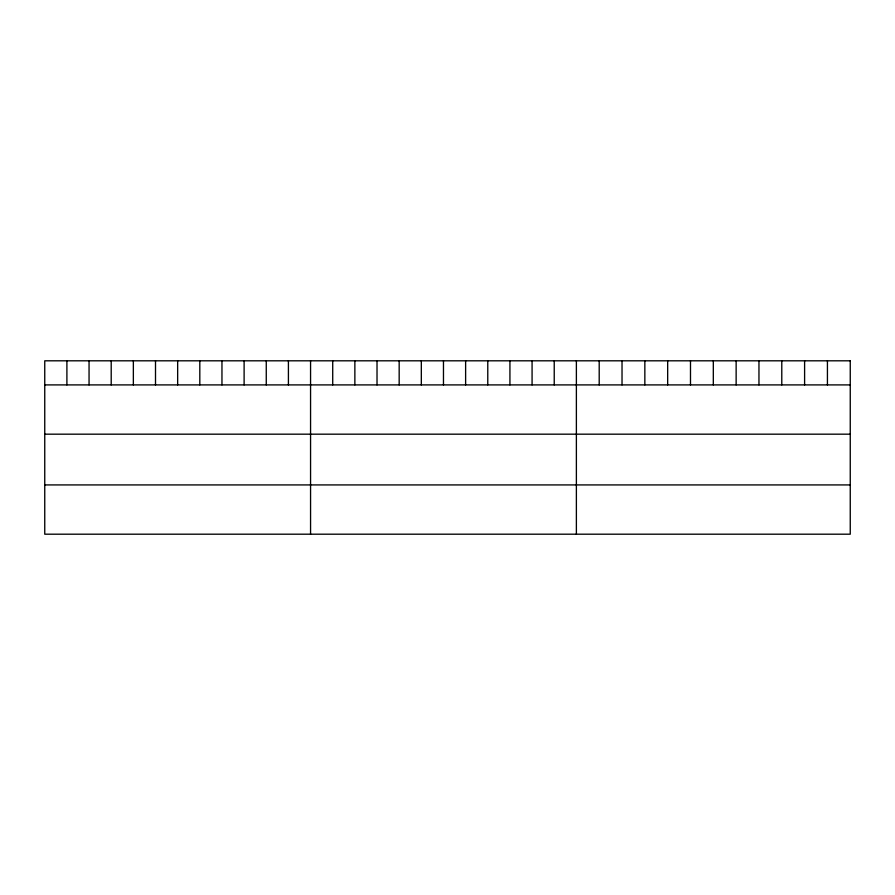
<?xml version="1.0" encoding="UTF-8"?>
<svg xmlns="http://www.w3.org/2000/svg" width="895" height="895" viewBox="0 0 895 895"><rect width="100%" height="100%" fill="white"/><g stroke="black" fill="none" stroke-linecap="round" stroke-linejoin="round"><path stroke-width="1.34" d="M44.75 384.906L850.25 384.906M44.75 434.176L850.25 434.176M44.75 484.922L850.25 484.922M827.428 360.808L827.428 384.906M804.605 360.808L804.605 384.906M781.782 360.808L781.782 384.906M758.96 360.808L758.96 384.906M736.137 360.808L736.137 384.906M713.315 360.808L713.315 384.906M690.492 360.808L690.492 384.906M667.67 360.808L667.67 384.906M644.847 360.808L644.847 384.906M622.025 360.808L622.025 384.906M599.202 360.808L599.202 384.906M576.38 360.808L576.38 534.192M554.229 360.808L554.229 384.906M532.077 360.808L532.077 384.906M509.926 360.808L509.926 384.906M487.775 360.808L487.775 384.906M465.624 360.808L465.624 384.906M443.472 360.808L443.472 384.906M421.321 360.808L421.321 384.906M399.17 360.808L399.17 384.906M377.019 360.808L377.019 384.906M354.867 360.808L354.867 384.906M332.716 360.808L332.716 384.906M310.565 360.808L310.565 534.192M288.414 360.808L288.414 384.906M266.262 360.808L266.262 384.906M244.111 360.808L244.111 384.906M221.96 360.808L221.96 384.906M199.809 360.808L199.809 384.906M177.657 360.808L177.657 384.906M155.506 360.808L155.506 384.906M133.355 360.808L133.355 384.906M111.204 360.808L111.204 384.906M89.052 360.808L89.052 384.906M66.901 360.808L66.901 384.906M850.25 360.808L44.75 360.808L44.75 534.192L850.25 534.192L850.25 360.808"/></g></svg>
